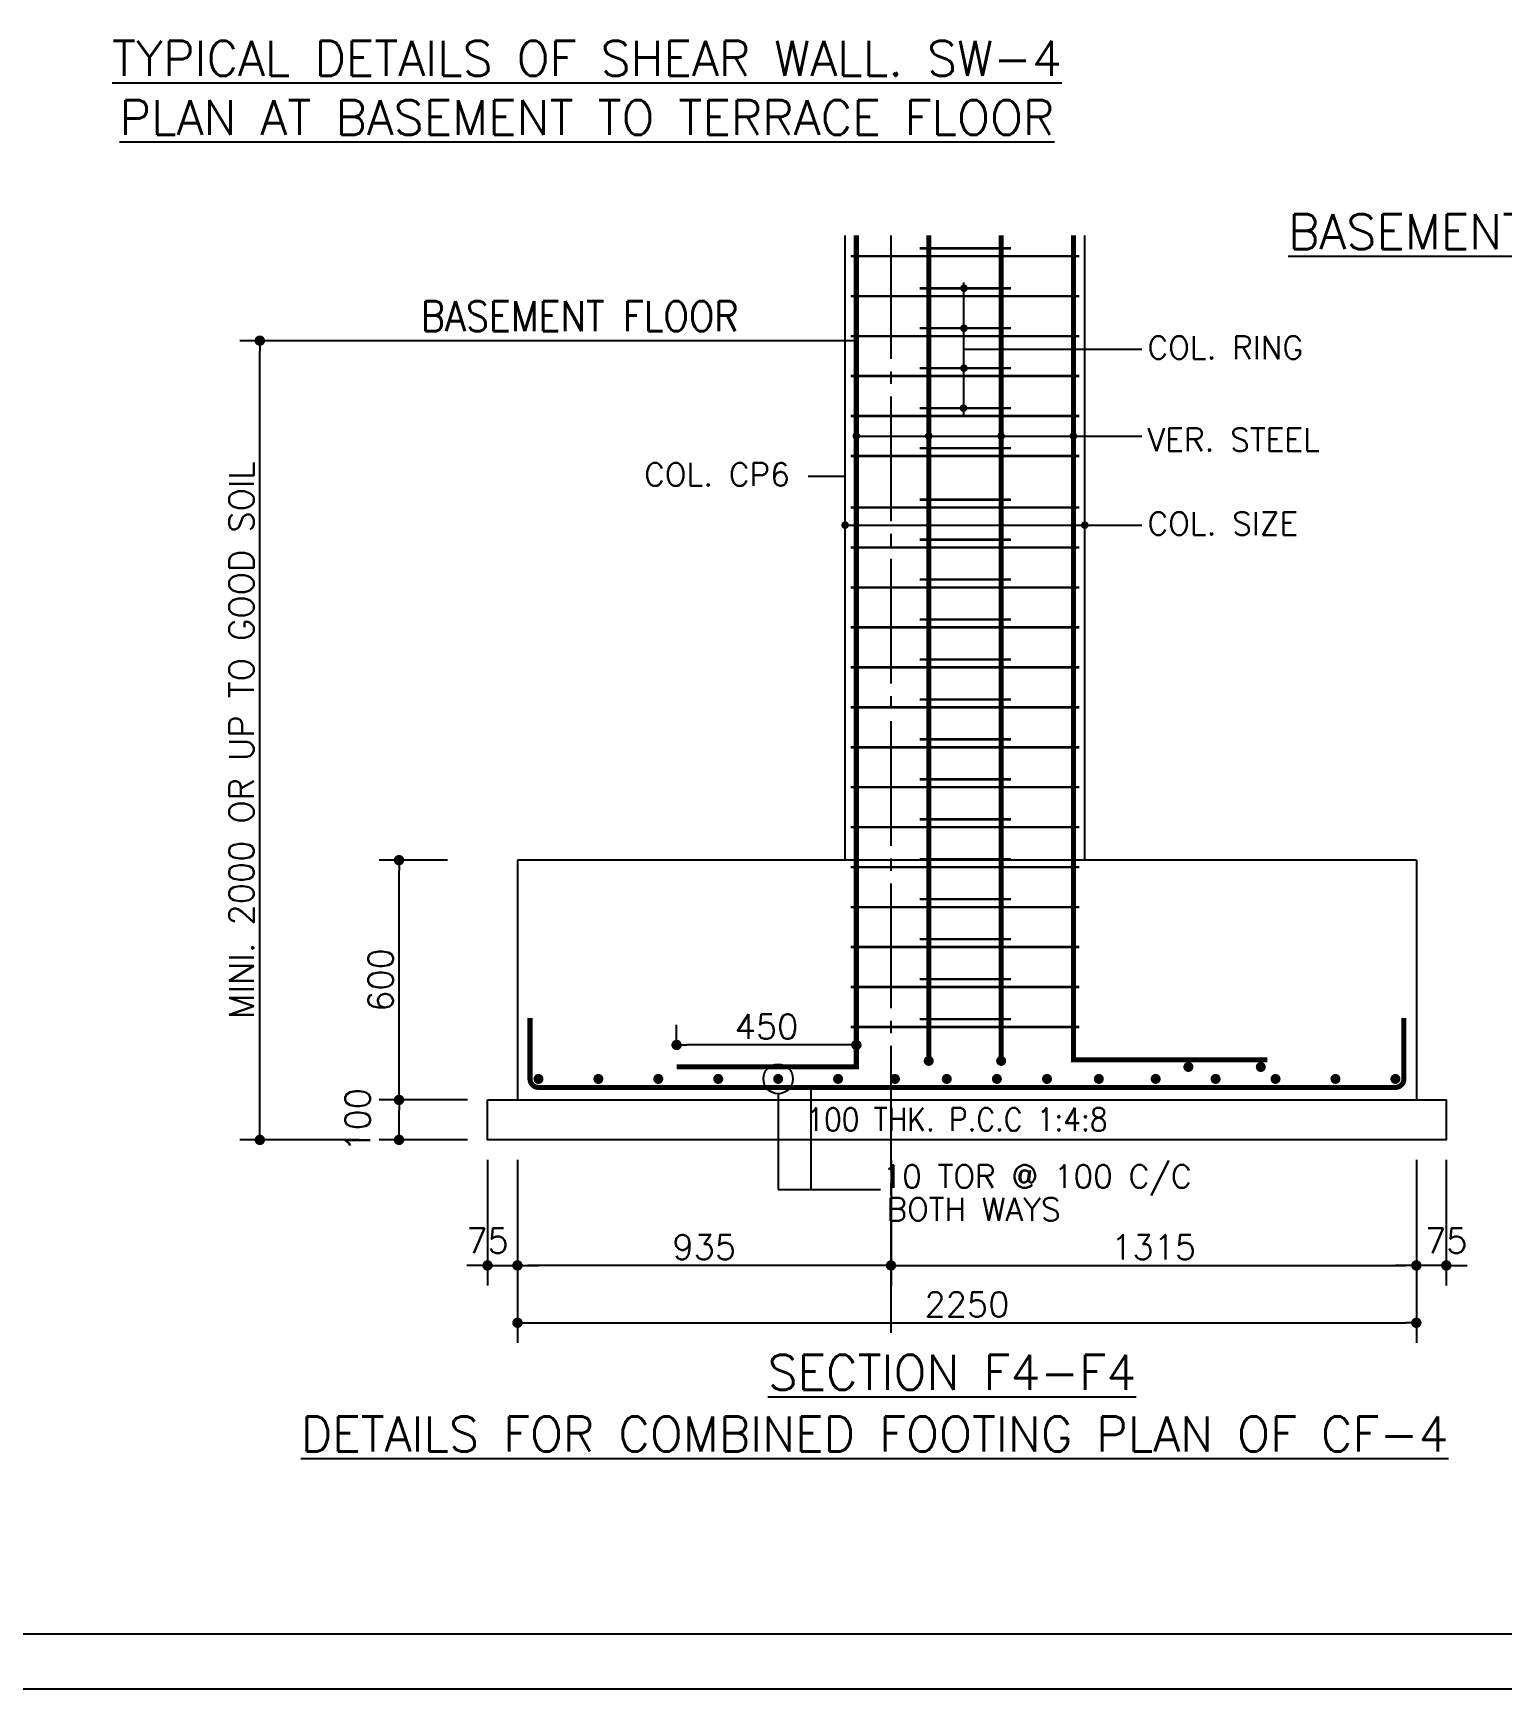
# Model space of a CAD drawing. Extents: x -200722 to 834823, y -494970 to 88783.
# Drawn here: x 248681 to 263388, y -183583 to -167008 of the extents above; entities that cross this region are included whole.
import ezdxf
from ezdxf.enums import TextEntityAlignment as Align

# ---------------------------------------------------------------- set-up
doc = ezdxf.new("R2010")
doc.units = 0
doc.header["$LTSCALE"] = 100
doc.header["$MEASUREMENT"] = 0
doc.header["$PDMODE"] = 34
doc.linetypes.add('ACAD_ISO04W100', pattern=[30, 24, -3, 0, -3])
doc.linetypes.add('CL', pattern=[3.25, 2.5, -0.25, 0.25, -0.25])
doc.layers.get('0').update_dxf_attribs({"linetype": 'CONTINUOUS'})
doc.layers.get('DEFPOINTS').update_dxf_attribs({"linetype": 'CONTINUOUS'})
for name, color, linetype in [('5', 4, 'CONTINUOUS'), ('A-Grid', 5, 'ACAD_ISO04W100'), ('BEAM', 4, 'CONTINUOUS'), ('DIM', 3, 'CONTINUOUS'), ('STEEL', 6, 'CONTINUOUS'), ('TEXT', 2, 'CONTINUOUS')]:
    doc.layers.add(name, color=color, linetype=linetype)
doc.layers.add('9_PRINT BOUNDARY_NON PRINT', color=32, linetype='CONTINUOUS', plot=False)
doc.layers.add('9_TITLE TEXT', color=7, linetype='CONTINUOUS', lineweight=20)
doc.styles.add('ROMANS', font='romans.shx')
doc.styles.get("Standard").update_dxf_attribs({"font": 'simplex.shx'})
doc.dimstyles.new('STANDARD$0', dxfattribs={"dimtxt": 2.5, "dimasz": 2.5, "dimexe": 2, "dimexo": 0.7, "dimgap": 0.9, "dimtad": 1, "dimdec": 0, "dimdsep": 46, "dimtxsty": 'ROMANS', "dimcen": 0.09, "dimclrd": 4, "dimclre": 4, "dimclrt": 3, "dimadec": 0, "dimazin": 0, "dimtfac": 1, "dimtdec": 0, "dimtmove": 0, "dimatfit": 3, "dimfxl": 1, "dimtolj": 1, "dimtzin": 0, "dimarcsym": 0})

# ---------------------------------------------------------------- blocks, each defined once
blk = doc.blocks.new('DOT')
at = {"color": 0, "linetype": 'ByBlock'}
blk.add_line((-0.5, 0), (-1, 0), dxfattribs=at)
at = {"color": 0, "linetype": 'ByBlock', "const_width": 0.5}
blk.add_lwpolyline([(-0.25, 0, 1), (0.25, 0, 1)], format="xyb", close=True, dxfattribs=at)
blk = doc.blocks.new('*D1960')
at = {"layer": 'BEAM', "color": 0, "lineweight": -2, "transparency": 16777216}
for p, q in [((251345, -170087), (250751, -170087)), ((250951, -177983), (250951, -170191)), ((251945, -178087), (250751, -178087))]:
    blk.add_line(p, q, dxfattribs=at)
at = {"layer": 'DEFPOINTS', "color": 0, "lineweight": -3, "transparency": 16777216}
for p in [(250951, -170087), (251545, -170087, 17104), (252145, -178087, 17104)]:
    blk.add_point(p, dxfattribs=at)
at = {"layer": 'BEAM', "color": 0, "lineweight": -2, "transparency": 16777216, "xscale": 104, "yscale": 104, "zscale": 104}
for p, rotation in [((250951, -170087), 90), ((250951, -178087), 270)]:
    blk.add_blockref('DOT', p, dxfattribs=dict(at, rotation=rotation))
at = {"layer": 'BEAM', "color": 0, "transparency": 16777216, "insert": (250767, -174087), "char_height": 248, "attachment_point": 5, "rotation": 90}
blk.add_mtext('\\A1;{\\C4;MINI. 2000 OR UP TO GOOD SOIL}', dxfattribs=at)
blk = doc.blocks.new('_DOT')
at = {"color": 0, "linetype": 'ByBlock'}
blk.add_line((-0.5, 0), (-1, 0), dxfattribs=at)
at = {"color": 0, "linetype": 'ByBlock', "const_width": 0.5}
blk.add_lwpolyline([(-0.25, 0, 1), (0.25, 0, 1)], format="xyb", close=True, dxfattribs=at)
blk = doc.blocks.new('*D1961')
at = {"layer": 'BEAM', "color": 0, "lineweight": -2, "transparency": 16777216}
for p, q in [((253031, -177687), (252145, -177687)), ((252345, -177983), (252345, -177791)), ((253031, -178087), (252145, -178087))]:
    blk.add_line(p, q, dxfattribs=at)
at = {"layer": 'DEFPOINTS', "color": 0, "lineweight": -3, "transparency": 16777216}
for p in [(252345, -177687), (253231, -177687), (253231, -178087)]:
    blk.add_point(p, dxfattribs=at)
at = {"layer": 'BEAM', "color": 0, "lineweight": -2, "transparency": 16777216, "xscale": 104, "yscale": 104, "zscale": 104}
for p, rotation in [((252345, -177687), 90), ((252345, -178087), 270)]:
    blk.add_blockref('DOT', p, dxfattribs=dict(at, rotation=rotation))
at = {"layer": 'BEAM', "color": 0, "transparency": 16777216, "insert": (251931, -177887), "char_height": 248, "attachment_point": 5, "rotation": 90}
blk.add_mtext('\\A1;100', dxfattribs=at)
blk = doc.blocks.new('*D1962')
at = {"layer": 'BEAM', "color": 0, "lineweight": -2, "transparency": 16777216}
for p, q in [((252831, -175287), (252145, -175287)), ((252345, -177583), (252345, -175391)), ((252831, -177687), (252145, -177687))]:
    blk.add_line(p, q, dxfattribs=at)
at = {"layer": 'DEFPOINTS', "color": 0, "lineweight": -3, "transparency": 16777216}
for p in [(252345, -175287), (253031, -175287, 2294), (253031, -177687)]:
    blk.add_point(p, dxfattribs=at)
at = {"layer": 'BEAM', "color": 0, "lineweight": -2, "transparency": 16777216, "xscale": 104, "yscale": 104, "zscale": 104}
for p, rotation in [((252345, -175287), 90), ((252345, -177687), 270)]:
    blk.add_blockref('DOT', p, dxfattribs=dict(at, rotation=rotation))
at = {"layer": 'BEAM', "color": 0, "transparency": 16777216, "insert": (252161, -176487), "char_height": 248, "attachment_point": 5, "rotation": 90}
blk.add_mtext('\\A1;600', dxfattribs=at)
blk = doc.blocks.new('*D1963')
at = {"layer": 'BEAM', "color": 0, "lineweight": -2, "transparency": 16777216}
for p, q in [((255124, -177157), (255124, -176937)), ((256924, -177157), (256924, -176937)), ((256820, -177137), (255228, -177137))]:
    blk.add_line(p, q, dxfattribs=at)
at = {"layer": 'DEFPOINTS', "color": 0, "lineweight": -3, "transparency": 16777216}
for p in [(255124, -177137), (255124, -177357, 1471), (256924, -177357, 1471)]:
    blk.add_point(p, dxfattribs=at)
at = {"layer": 'BEAM', "color": 0, "lineweight": -2, "transparency": 16777216, "xscale": 104, "yscale": 104, "zscale": 104, "rotation": 180}
blk.add_blockref('DOT', (255124, -177137), dxfattribs=at)
at = {"layer": 'BEAM', "color": 0, "lineweight": -2, "transparency": 16777216, "xscale": 104, "yscale": 104, "zscale": 104}
blk.add_blockref('DOT', (256924, -177137), dxfattribs=at)
at = {"layer": 'BEAM', "color": 0, "transparency": 16777216, "insert": (256024, -176953), "char_height": 248, "attachment_point": 5}
blk.add_mtext('\\A1;450', dxfattribs=at)
blk = doc.blocks.new('*D1964')
at = {"layer": 'BEAM', "color": 0, "lineweight": -2, "transparency": 16777216}
for p, q in [((253231, -178287), (253231, -179544)), ((253531, -178287), (253531, -179544)), ((253127, -179344), (253023, -179344)), ((253231, -179344), (253531, -179344)), ((253635, -179344), (253739, -179344))]:
    blk.add_line(p, q, dxfattribs=at)
at = {"layer": 'DEFPOINTS', "color": 0, "lineweight": -3, "transparency": 16777216}
for p in [(253231, -178087), (253531, -178087), (253531, -179344)]:
    blk.add_point(p, dxfattribs=at)
at = {"layer": 'BEAM', "color": 0, "lineweight": -2, "transparency": 16777216, "xscale": 104, "yscale": 104, "zscale": 104}
blk.add_blockref('DOT', (253231, -179344), dxfattribs=at)
at = {"layer": 'BEAM', "color": 0, "lineweight": -2, "transparency": 16777216, "xscale": 104, "yscale": 104, "zscale": 104, "rotation": 180}
blk.add_blockref('DOT', (253531, -179344), dxfattribs=at)
at = {"layer": 'BEAM', "color": 0, "transparency": 16777216, "insert": (253231, -179096), "char_height": 248, "attachment_point": 5}
blk.add_mtext('\\A1;75', dxfattribs=at)
blk = doc.blocks.new('*D1965')
at = {"layer": 'BEAM', "color": 0, "lineweight": -2, "transparency": 16777216}
for p, q in [((253531, -178287), (253531, -179544)), ((257271, -178287), (257271, -179544)), ((257167, -179344), (253635, -179344))]:
    blk.add_line(p, q, dxfattribs=at)
at = {"layer": 'DEFPOINTS', "color": 0, "lineweight": -3, "transparency": 16777216}
for p in [(253531, -178087), (257271, -178087, 41375), (253531, -179344)]:
    blk.add_point(p, dxfattribs=at)
at = {"layer": 'BEAM', "color": 0, "lineweight": -2, "transparency": 16777216, "xscale": 104, "yscale": 104, "zscale": 104, "rotation": 180}
blk.add_blockref('DOT', (253531, -179344), dxfattribs=at)
at = {"layer": 'BEAM', "color": 0, "lineweight": -2, "transparency": 16777216, "xscale": 104, "yscale": 104, "zscale": 104}
blk.add_blockref('DOT', (257271, -179344), dxfattribs=at)
at = {"layer": 'BEAM', "color": 0, "transparency": 16777216, "insert": (255401, -179160), "char_height": 248, "attachment_point": 5}
blk.add_mtext('\\A1;935', dxfattribs=at)
blk = doc.blocks.new('*D1966')
at = {"layer": 'BEAM', "color": 0, "lineweight": -2, "transparency": 16777216}
for p, q in [((262531, -178287), (262531, -179544)), ((262831, -178287), (262831, -179544)), ((262427, -179344), (262323, -179344)), ((262831, -179344), (262531, -179344)), ((262935, -179344), (263039, -179344))]:
    blk.add_line(p, q, dxfattribs=at)
at = {"layer": 'DEFPOINTS', "color": 0, "lineweight": -3, "transparency": 16777216}
for p in [(262531, -178087), (262831, -178087), (262531, -179344)]:
    blk.add_point(p, dxfattribs=at)
at = {"layer": 'BEAM', "color": 0, "lineweight": -2, "transparency": 16777216, "xscale": 104, "yscale": 104, "zscale": 104}
blk.add_blockref('DOT', (262531, -179344), dxfattribs=at)
at = {"layer": 'BEAM', "color": 0, "lineweight": -2, "transparency": 16777216, "xscale": 104, "yscale": 104, "zscale": 104, "rotation": 180}
blk.add_blockref('DOT', (262831, -179344), dxfattribs=at)
at = {"layer": 'BEAM', "color": 0, "transparency": 16777216, "insert": (262831, -179096), "char_height": 248, "attachment_point": 5}
blk.add_mtext('\\A1;75', dxfattribs=at)
blk = doc.blocks.new('*D1967')
at = {"layer": 'BEAM', "color": 0, "lineweight": -2, "transparency": 16777216}
for p, q in [((257271, -178287), (257271, -179544)), ((262531, -178287), (262531, -179544)), ((257375, -179344), (262427, -179344))]:
    blk.add_line(p, q, dxfattribs=at)
at = {"layer": 'DEFPOINTS', "color": 0, "lineweight": -3, "transparency": 16777216}
for p in [(257271, -178087, 41375), (262531, -178087), (262531, -179344)]:
    blk.add_point(p, dxfattribs=at)
at = {"layer": 'BEAM', "color": 0, "lineweight": -2, "transparency": 16777216, "xscale": 104, "yscale": 104, "zscale": 104, "rotation": 180}
blk.add_blockref('DOT', (257271, -179344), dxfattribs=at)
at = {"layer": 'BEAM', "color": 0, "lineweight": -2, "transparency": 16777216, "xscale": 104, "yscale": 104, "zscale": 104}
blk.add_blockref('DOT', (262531, -179344), dxfattribs=at)
at = {"layer": 'BEAM', "color": 0, "transparency": 16777216, "insert": (259901, -179160), "char_height": 248, "attachment_point": 5}
blk.add_mtext('\\A1;1315', dxfattribs=at)
blk = doc.blocks.new('*D1968')
at = {"layer": 'BEAM', "color": 0, "lineweight": -2, "transparency": 16777216}
for p, q in [((253531, -178287), (253531, -180118)), ((262531, -178287), (262531, -180118)), ((253635, -179918), (262427, -179918))]:
    blk.add_line(p, q, dxfattribs=at)
at = {"layer": 'DEFPOINTS', "color": 0, "lineweight": -3, "transparency": 16777216}
for p in [(253531, -178087), (262531, -178087), (262531, -179918)]:
    blk.add_point(p, dxfattribs=at)
at = {"layer": 'BEAM', "color": 0, "lineweight": -2, "transparency": 16777216, "xscale": 104, "yscale": 104, "zscale": 104, "rotation": 180}
blk.add_blockref('DOT', (253531, -179918), dxfattribs=at)
at = {"layer": 'BEAM', "color": 0, "lineweight": -2, "transparency": 16777216, "xscale": 104, "yscale": 104, "zscale": 104}
blk.add_blockref('DOT', (262531, -179918), dxfattribs=at)
at = {"layer": 'BEAM', "color": 0, "transparency": 16777216, "insert": (258031, -179734), "char_height": 248, "attachment_point": 5}
blk.add_mtext('\\A1;2250', dxfattribs=at)

msp = doc.modelspace()

# ---------------------------------------------------------------- linework, layer by layer
msp.add_lwpolyline([(223222.7, -183032.7), (314632.7, -183032.7), (314632.7, -118792.7), (223222.7, -118792.7)], close=True)
at = {"layer": '5', "lineweight": -3, "ltscale": 0.4}
for p, q in [((256811.1, -175286.9), (256811.1, -169032.6)), ((259211.1, -175286.9), (259211.1, -169032.6)), ((262531.1, -175286.9), (253531.1, -175286.9))]:
    msp.add_line(p, q, dxfattribs=at)
at = {"layer": '5', "color": 8, "lineweight": -3, "ltscale": 0.4}
msp.add_line((256911.1, -170086.9, 24196.6), (251063.7, -170086.9, 51554), dxfattribs=at)
at = {"layer": '5', "lineweight": -3, "ltscale": 0.4}
for points in [[(253531.1, -175286.9), (253531.1, -177686.9)], [(262531.1, -175286.9), (262531.1, -177686.9)]]:
    msp.add_lwpolyline(points, dxfattribs=at)
msp.add_lwpolyline([(253231.1, -177686.9), (262831.1, -177686.9), (262831.1, -178086.9), (253231.1, -178086.9)], close=True, dxfattribs=at)
at = {"layer": '9_PRINT BOUNDARY_NON PRINT'}
msp.add_lwpolyline([(222672.7, -183582.7), (315182.7, -183582.7), (315182.7, -118242.7), (222672.7, -118242.7)], close=True, dxfattribs=at)
at = {"layer": '9_TITLE TEXT'}
msp.add_lwpolyline([(314632.7, -118792.7), (223222.7, -118792.7), (223222.7, -183032.7), (314632.7, -183032.7)], dxfattribs=at)
at = {"layer": 'A-Grid', "color": 8, "linetype": 'CL', "ltscale": 5}
msp.add_line((257271.1, -180019.7, 41375.1), (257271.1, -169032.6, 41375.1), dxfattribs=at)
at = {"layer": 'DIM', "const_width": 38.1}
for points in [[(256904.6, -171041.5, 1), (256942.7, -171041.5, 1)], [(257629.6, -171041.5, 1), (257667.7, -171041.5, 1)], [(258354.6, -171041.5, 1), (258392.7, -171041.5, 1)], [(259078.3, -171041.5, 1), (259116.4, -171041.5, 1)], [(256792.1, -171933.3, 1), (256830.2, -171933.3, 1)], [(259192.1, -171933.3, 1), (259230.2, -171933.3, 1)]]:
    msp.add_lwpolyline(points, format="xyb", close=True, dxfattribs=at)
at = {"layer": 'STEEL', "elevation": 1470.5}
for points, const_width in [([(256923.6, -169032.6), (256923.6, -177357), (255123.6, -177357)], 50.8), ([(257648.6, -169032.6), (257648.6, -177296.6)], 50.8), ([(258373.6, -169032.6), (258373.6, -177296.6)], 50.8), ([(259098.6, -169032.6), (259098.6, -177285.5), (261038.6, -177285.5)], 50.8), ([(257557.4, -169162.4), (258471.5, -169162.4)], 25), ([(256867.1, -169241.3), (259155.2, -169241.3)], 25), ([(257557.4, -169562.4), (258471.5, -169562.4)], 25), ([(256867.1, -169641.3), (259155.2, -169641.3)], 25), ([(256867.1, -170041.3), (259155.2, -170041.3)], 25), ([(257557.4, -169962.4), (258471.5, -169962.4)], 25), ([(257557.4, -170362.4), (258471.5, -170362.4)], 25), ([(256867.1, -170441.3), (259155.2, -170441.3)], 25), ([(256867.1, -170841.3), (259155.2, -170841.3)], 25), ([(257557.4, -170762.4), (258471.5, -170762.4)], 25), ([(257557.4, -171162.4), (258471.5, -171162.4)], 25), ([(256867.1, -171241.3), (259155.2, -171241.3)], 25), ([(257557.4, -171678.1), (258471.5, -171678.1)], 25), ([(256867.1, -171757), (259155.2, -171757)], 25), ([(256867.1, -172157), (259155.2, -172157)], 25), ([(257557.4, -172078.1), (258471.5, -172078.1)], 25), ([(257557.4, -172478.1), (258471.5, -172478.1)], 25), ([(256867.1, -172557), (259155.2, -172557)], 25), ([(257557.4, -172878.1), (258471.5, -172878.1)], 25), ([(256867.1, -172957), (259155.2, -172957)], 25), ([(256867.1, -173357), (259155.2, -173357)], 25), ([(257557.4, -173278.1), (258471.5, -173278.1)], 25), ([(257557.4, -173678.1), (258471.5, -173678.1)], 25), ([(256867.1, -173757), (259155.2, -173757)], 25), ([(256867.1, -174157), (259155.2, -174157)], 25), ([(257557.4, -174078.1), (258471.5, -174078.1)], 25), ([(257557.4, -174478.1), (258471.5, -174478.1)], 25), ([(256867.1, -174557), (259155.2, -174557)], 25), ([(256867.1, -174957), (259155.2, -174957)], 25), ([(257557.4, -174878.1), (258471.5, -174878.1)], 25), ([(256867.1, -175357), (259155.2, -175357)], 25), ([(257557.4, -175278.1), (258471.5, -175278.1)], 25), ([(257557.4, -175678.1), (258471.5, -175678.1)], 25), ([(256867.1, -175757), (259155.2, -175757)], 25), ([(256867.1, -176157), (259155.2, -176157)], 25), ([(257557.4, -176078.1), (258471.5, -176078.1)], 25), ([(257557.4, -176478.1), (258471.5, -176478.1)], 25), ([(256867.1, -176557), (259155.2, -176557)], 25), ([(256867.1, -176957), (259155.2, -176957)], 25), ([(257557.4, -176878.1), (258471.5, -176878.1)], 25)]:
    msp.add_lwpolyline(points, dxfattribs=dict(at, const_width=const_width))
at = {"layer": 'STEEL', "lineweight": -3, "ltscale": 0.4, "const_width": 50.8}
msp.add_lwpolyline([(253656.1, -176865.5), (253656.1, -177476.9, 0.4142136), (253741.1, -177561.9), (262321.1, -177561.9, 0.4142136), (262406.1, -177476.9), (262406.1, -176865.5)], format="xyb", dxfattribs=at)
at = {"layer": 'STEEL', "linetype": 'Continuous', "const_width": 50, "elevation": 1470.5}
for points in [[(257623.6, -177296.6, 1), (257673.6, -177296.6, 1)], [(258348.6, -177296.6, 1), (258398.6, -177296.6, 1)], [(260223.6, -177357, 1), (260273.6, -177357, 1)], [(260948.6, -177357, 1), (260998.6, -177357, 1)]]:
    msp.add_lwpolyline(points, format="xyb", close=True, dxfattribs=at)
at = {"layer": 'STEEL', "ltscale": 0.4, "const_width": 50}
for points in [[(253716.1, -177476.9, 1), (253766.1, -177476.9, 1)], [(254316.1, -177476.9, 1), (254366.1, -177476.9, 1)], [(254916.1, -177476.9, 1), (254966.1, -177476.9, 1)], [(255516.1, -177476.9, 1), (255566.1, -177476.9, 1)], [(256116.1, -177476.9, 1), (256166.1, -177476.9, 1)], [(256716.1, -177476.9, 1), (256766.1, -177476.9, 1)], [(257285.4, -177476.9, 1), (257335.4, -177476.9, 1)], [(257804.2, -177476.9, 1), (257854.2, -177476.9, 1)], [(258356.1, -177476.9, -1), (258306.1, -177476.9, -1)], [(258858, -177476.9, -1), (258808, -177476.9, -1)], [(259376.8, -177476.9, -1), (259326.8, -177476.9, -1)], [(259946.1, -177476.9, -1), (259896.1, -177476.9, -1)], [(260546.1, -177476.9, -1), (260496.1, -177476.9, -1)], [(261146.1, -177476.9, -1), (261096.1, -177476.9, -1)], [(261746.1, -177476.9, -1), (261696.1, -177476.9, -1)], [(262296.1, -177476.9, 1), (262346.1, -177476.9, 1)]]:
    msp.add_lwpolyline(points, format="xyb", close=True, dxfattribs=at)
at = {"layer": 'TEXT'}
for p, q in [((258001, -170840.6), (258001, -169505.3)), ((258001, -170173), (259780.8, -170173)), ((256923.6, -171041.5), (259780.8, -171041.5)), ((256811.1, -171445.4), (256440.9, -171445.4)), ((256811.1, -171933.3), (259780.8, -171933.3)), ((256141.1, -177624.8), (256141.1, -178583.4)), ((256468.4, -177561.9), (256468.4, -178583.4)), ((256141.1, -178583.4), (257166.7, -178583.4))]:
    msp.add_line(p, q, dxfattribs=at)
at = {"layer": 'TEXT', "color": 3, "const_width": 38.1}
for points in [[(257982, -169562.4, 1), (258020.1, -169562.4, 1)], [(257982, -169962.4, 1), (258020.1, -169962.4, 1)], [(257982, -170362.4, 1), (258020.1, -170362.4, 1)], [(257977.7, -170762.4, 1), (258015.8, -170762.4, 1)]]:
    msp.add_lwpolyline(points, format="xyb", close=True, dxfattribs=at)
at = {"layer": 'TEXT'}
msp.add_circle((256141.1, -177476.9), 147.9, dxfattribs=at)

# ---------------------------------------------------------------- texts
for s, p in [('%%UTYPICAL DETAILS OF SHEAR WALL. SW-4', (254227.5, -167262.1)), ('%%UPLAN AT BASEMENT TO TERRACE FLOOR', (254227.5, -167853)), ('%%UBASEMENT FLOOR & GROUND FLOOR', (265581.2, -168996.6))]:
    msp.add_text(s, height=350, dxfattribs=at).set_placement(p, align=Align.MIDDLE)
at = {"layer": 'TEXT', "width": 0.9}
msp.add_text('BASEMENT FLOOR', height=300, dxfattribs=at).set_placement((252562.8, -169991.1, 20911.9))
at = {"layer": 'TEXT'}
for s, height, p in [('COL. RING', 230, (259839.4, -170271.2)), ('VER. STEEL', 230, (259839.4, -171192.4)), ('COL. CP6', 230, (254799.8, -171541.3)), ('COL. SIZE', 230, (259839.4, -172032.2)), ('10 TOR @ 100 C/C', 230, (257185.8, -178567.7)), ('BOTH WAYS', 230, (257225.5, -178896.6)), ('%%USECTION F4-F4', 350, (256036.1, -180587.7, -32270.5)), ('%%UDETAILS FOR COMBINED FOOTING PLAN OF CF-4', 350, (251361.3, -181206, -32270.5))]:
    msp.add_text(s, height=height, dxfattribs=at).set_placement(p)
at = {"layer": 'TEXT', "ltscale": 5, "style": 'ROMANS', "width": 0.9}
msp.add_text('100 THK. P.C.C 1:4:8', height=230, dxfattribs=at).set_placement((256423.2, -177882.2, -24646.9), align=Align.MIDDLE_LEFT)

# ---------------------------------------------------------------- dimensions: what is measured, and where the dimension line sits
at = {"layer": 'BEAM'}
dim = msp.add_linear_dim(base=(250951.2, -170086.9, -17104.1), p1=(252144.9, -178086.9), p2=(251544.9, -170086.9), angle=90, text='{\\C4;MINI. <> OR UP TO GOOD SOIL}', dimstyle='STANDARD$0', override={"dimscale": 8, "dimtxt": 31, "dimasz": 13, "dimexe": 25, "dimexo": 25, "dimgap": 7.5, "dimlfac": 0.25, "dimzin": 3, "dimtxsty": 'Standard', "dimblk": 'DOT', "dimcen": 3, "dimdle": 4, "dimclrd": 0, "dimclre": 0, "dimclrt": 0, "dimtmove": 2, "dimldrblk": 'DOT', "dimtzin": 3}, dxfattribs=at)
dim.commit()
dim.dimension.update_dxf_attribs({"geometry": '*D1960', "text_midpoint": (250767.2, -174086.9, -17104.1)})
for base, p1, p2, angle, picture, middle in [((252344.9, -175286.9), (253031.1, -177686.9), (253031.1, -175286.9, 2294), 90, '*D1962', (252160.9, -176486.9)), ((252344.9, -177686.9), (253231.1, -178086.9), (253231.1, -177686.9), 90, '*D1961', (251930.9, -177886.9)), ((253531.1, -179344.3), (257271.1, -178086.9, 41375.1), (253531.1, -178086.9), 180, '*D1965', (255401.1, -179160.3))]:
    dim = msp.add_linear_dim(base=base, p1=p1, p2=p2, angle=angle, dimstyle='STANDARD$0', override={"dimscale": 8, "dimtxt": 31, "dimasz": 13, "dimexe": 25, "dimexo": 25, "dimgap": 7.5, "dimlfac": 0.25, "dimzin": 3, "dimtxsty": 'Standard', "dimblk": 'DOT', "dimcen": 3, "dimdle": 4, "dimclrd": 0, "dimclre": 0, "dimclrt": 0, "dimtmove": 2, "dimldrblk": 'DOT', "dimtzin": 3}, dxfattribs=at)
    dim.commit()
    dim.dimension.update_dxf_attribs({"geometry": picture, "text_midpoint": middle})
for base, p1, p2, picture, middle in [((255123.6, -177137.3, 1470.5), (256923.6, -177357, 2941), (255123.6, -177357, 2941), '*D1963', (256023.6, -176953.3, 1470.5)), ((262531.1, -179917.8), (253531.1, -178086.9), (262531.1, -178086.9), '*D1968', (258031.1, -179733.8)), ((262531.1, -179344.3), (257271.1, -178086.9, 41375.1), (262531.1, -178086.9), '*D1967', (259901.1, -179160.3))]:
    dim = msp.add_linear_dim(base=base, p1=p1, p2=p2, dimstyle='STANDARD$0', override={"dimscale": 8, "dimtxt": 31, "dimasz": 13, "dimexe": 25, "dimexo": 25, "dimgap": 7.5, "dimlfac": 0.25, "dimzin": 3, "dimtxsty": 'Standard', "dimblk": 'DOT', "dimcen": 3, "dimdle": 4, "dimclrd": 0, "dimclre": 0, "dimclrt": 0, "dimtmove": 2, "dimldrblk": 'DOT', "dimtzin": 3}, dxfattribs=at)
    dim.commit()
    dim.dimension.update_dxf_attribs({"geometry": picture, "text_midpoint": middle})
dim = msp.add_linear_dim(base=(253531.1, -179344.3), p1=(253231.1, -178086.9), p2=(253531.1, -178086.9), dimstyle='STANDARD$0', override={"dimscale": 8, "dimtxt": 31, "dimasz": 13, "dimexe": 25, "dimexo": 25, "dimgap": 7.5, "dimlfac": 0.25, "dimzin": 3, "dimtxsty": 'Standard', "dimblk": 'DOT', "dimcen": 3, "dimdle": 4, "dimclrd": 0, "dimclre": 0, "dimclrt": 0, "dimtmove": 2, "dimldrblk": 'DOT', "dimtzin": 3}, dxfattribs=at)
dim.commit()
dim.dimension.update_dxf_attribs({"geometry": '*D1964', "text_midpoint": (253231.1, -179096), "dimtype": 160})
dim = msp.add_linear_dim(base=(262531.1, -179344.3), p1=(262831.1, -178086.9), p2=(262531.1, -178086.9), angle=180, dimstyle='STANDARD$0', override={"dimscale": 8, "dimtxt": 31, "dimasz": 13, "dimexe": 25, "dimexo": 25, "dimgap": 7.5, "dimlfac": 0.25, "dimzin": 3, "dimtxsty": 'Standard', "dimblk": 'DOT', "dimcen": 3, "dimdle": 4, "dimclrd": 0, "dimclre": 0, "dimclrt": 0, "dimtmove": 2, "dimldrblk": 'DOT', "dimtzin": 3}, dxfattribs=at)
dim.commit()
dim.dimension.update_dxf_attribs({"geometry": '*D1966', "text_midpoint": (262831.1, -179096), "dimtype": 160})

doc.saveas('drawing.dxf')
